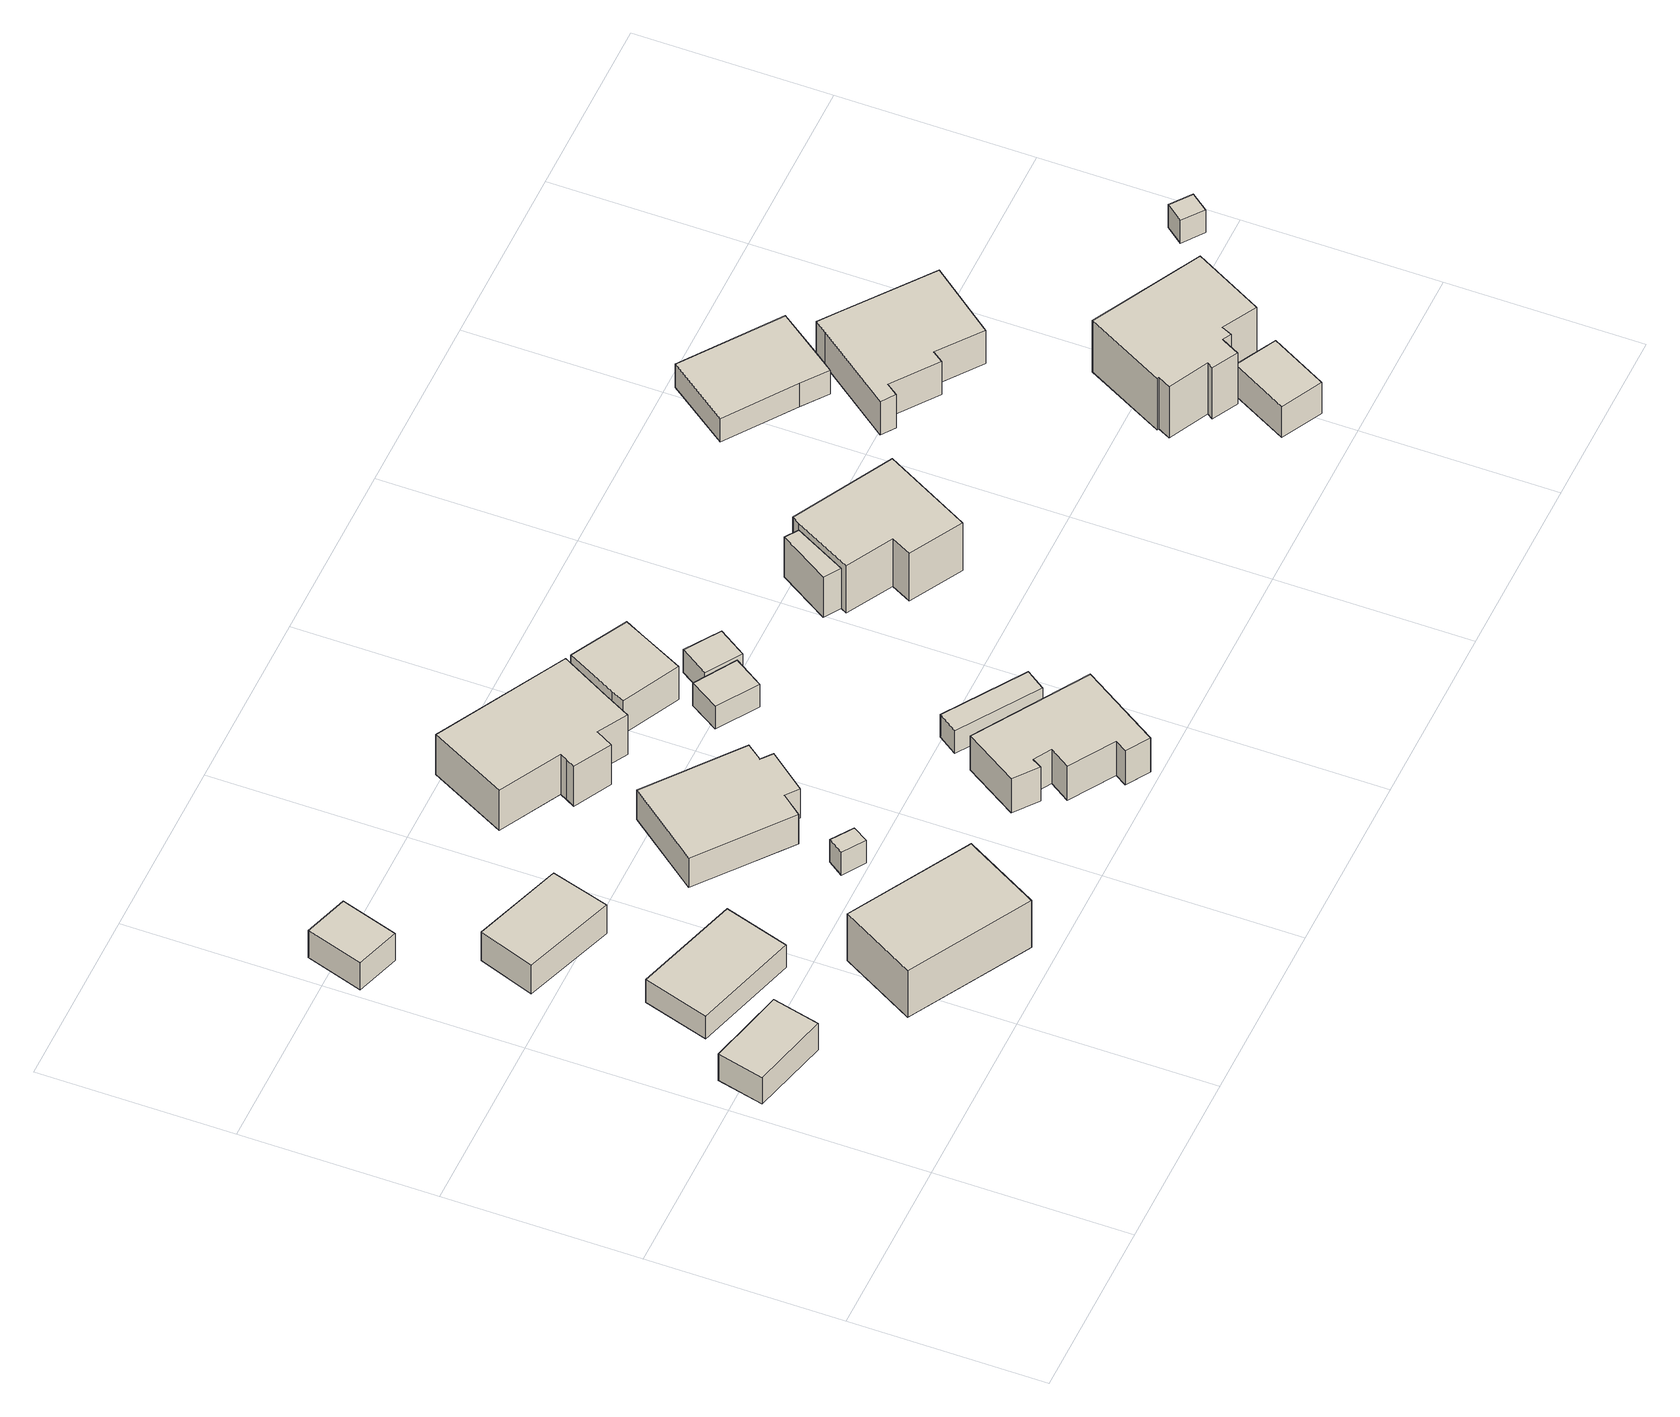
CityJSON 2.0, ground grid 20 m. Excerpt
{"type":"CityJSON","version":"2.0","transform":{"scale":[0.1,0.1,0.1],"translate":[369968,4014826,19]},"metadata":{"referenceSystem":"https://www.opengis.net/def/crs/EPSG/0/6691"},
"CityObjects":{
"building1":{"type":"Building","attributes":{"枝番":1,"利根川水系渡良瀬川洪水浸水想定区域（計画規模）.規模":"L1","利根川水系渡良瀬川洪水浸水想定区域（計画規模）.浸水ランク":"2","利根川水系渡良瀬川洪水浸水想定区域（計画規模）.浸水深":2.12,"利根川水系渡良瀬川洪水浸水想定区域（計画規模）.継続時間":11,"利根川水系渡良瀬川洪水浸水想定区域（想定最大規模）.規模":"L2","利根川水系渡良瀬川洪水浸水想定区域（想定最大規模）.浸水ランク":"3","利根川水系渡良瀬川洪水浸水想定区域（想定最大規模）.浸水深":3.5,"利根川水系渡良瀬川洪水浸水想定区域（想定最大規模）.継続時間":30.8,"利根川水系矢場川洪水浸水想定区域（想定最大規模）.規模":"L2","利根川水系矢場川洪水浸水想定区域（想定最大規模）.浸水ランク":"2","利根川水系矢場川洪水浸水想定区域（想定最大規模）.浸水深":1.08,"利根川水系矢場川洪水浸水想定区域（想定最大規模）.継続時間":14.6,"利根川水系多々良川洪水浸水想定区域（計画規模）.規模":"L1","利根川水系多々良川洪水浸水想定区域（計画規模）.浸水ランク":"1","利根川水系多々良川洪水浸水想定区域（計画規模）.浸水深":0.43,"利根川水系多々良川洪水浸水想定区域（計画規模）.継続時間":2.1,"利根川水系多々良川洪水浸水想定区域（想定最大規模）.規模":"L2","利根川水系多々良川洪水浸水想定区域（想定最大規模）.浸水ランク":"2","利根川水系多々良川洪水浸水想定区域（想定最大規模）.浸水深":0.89,"利根川水系多々良川洪水浸水想定区域（想定最大規模）.継続時間":12.3,"利根川水系利根川洪水浸水想定区域（想定最大規模）.規模":"L2","利根川水系利根川洪水浸水想定区域（想定最大規模）.浸水ランク":"2","利根川水系利根川洪水浸水想定区域（想定最大規模）.浸水深":1.54,"usage":"411","measuredHeight":3.9,"BuildingDetails.prefecture":"10","BuildingDetails.city":"10207","BuildingDetails.surveyYear":2016},"geometry":[{"type":"Solid","lod":"1","boundaries":[[[[0,1,2,3]],[[2,4,5,3]],[[1,6,4,2]],[[0,7,6,1]],[[3,5,7,0]],[[4,6,7,5]]]]}]},
"building2":{"type":"Building","attributes":{"枝番":1,"利根川水系渡良瀬川洪水浸水想定区域（計画規模）.規模":"L1","利根川水系渡良瀬川洪水浸水想定区域（計画規模）.浸水ランク":"2","利根川水系渡良瀬川洪水浸水想定区域（計画規模）.浸水深":2.42,"利根川水系渡良瀬川洪水浸水想定区域（計画規模）.継続時間":11.6,"利根川水系渡良瀬川洪水浸水想定区域（想定最大規模）.規模":"L2","利根川水系渡良瀬川洪水浸水想定区域（想定最大規模）.浸水ランク":"3","利根川水系渡良瀬川洪水浸水想定区域（想定最大規模）.浸水深":3.35,"利根川水系渡良瀬川洪水浸水想定区域（想定最大規模）.継続時間":31.5,"利根川水系矢場川洪水浸水想定区域（想定最大規模）.規模":"L2","利根川水系矢場川洪水浸水想定区域（想定最大規模）.浸水ランク":"2","利根川水系矢場川洪水浸水想定区域（想定最大規模）.浸水深":0.78,"利根川水系矢場川洪水浸水想定区域（想定最大規模）.継続時間":15.4,"利根川水系多々良川洪水浸水想定区域（計画規模）.規模":"L1","利根川水系多々良川洪水浸水想定区域（計画規模）.浸水ランク":"1","利根川水系多々良川洪水浸水想定区域（計画規模）.浸水深":0.12,"利根川水系多々良川洪水浸水想定区域（計画規模）.継続時間":3.5,"利根川水系多々良川洪水浸水想定区域（想定最大規模）.規模":"L2","利根川水系多々良川洪水浸水想定区域（想定最大規模）.浸水ランク":"2","利根川水系多々良川洪水浸水想定区域（想定最大規模）.浸水深":0.58,"利根川水系多々良川洪水浸水想定区域（想定最大規模）.継続時間":13.3,"利根川水系利根川洪水浸水想定区域（想定最大規模）.規模":"L2","利根川水系利根川洪水浸水想定区域（想定最大規模）.浸水ランク":"2","利根川水系利根川洪水浸水想定区域（想定最大規模）.浸水深":1.14,"measuredHeight":3.8,"BuildingDetails.prefecture":"10","BuildingDetails.city":"10207"},"geometry":[{"type":"Solid","lod":"1","boundaries":[[[[8,9,10,11]],[[10,12,13,11]],[[9,14,12,10]],[[8,15,14,9]],[[11,13,15,8]],[[12,14,15,13]]]]}]},
"building3":{"type":"Building","attributes":{"枝番":1,"利根川水系渡良瀬川洪水浸水想定区域（計画規模）.規模":"L1","利根川水系渡良瀬川洪水浸水想定区域（計画規模）.浸水ランク":"2","利根川水系渡良瀬川洪水浸水想定区域（計画規模）.浸水深":2.16,"利根川水系渡良瀬川洪水浸水想定区域（計画規模）.継続時間":10,"利根川水系渡良瀬川洪水浸水想定区域（想定最大規模）.規模":"L2","利根川水系渡良瀬川洪水浸水想定区域（想定最大規模）.浸水ランク":"3","利根川水系渡良瀬川洪水浸水想定区域（想定最大規模）.浸水深":3.33,"利根川水系渡良瀬川洪水浸水想定区域（想定最大規模）.継続時間":28.5,"利根川水系矢場川洪水浸水想定区域（想定最大規模）.規模":"L2","利根川水系矢場川洪水浸水想定区域（想定最大規模）.浸水ランク":"2","利根川水系矢場川洪水浸水想定区域（想定最大規模）.浸水深":0.88,"利根川水系矢場川洪水浸水想定区域（想定最大規模）.継続時間":12.6,"利根川水系多々良川洪水浸水想定区域（計画規模）.規模":"L1","利根川水系多々良川洪水浸水想定区域（計画規模）.浸水ランク":"1","利根川水系多々良川洪水浸水想定区域（計画規模）.浸水深":0.23,"利根川水系多々良川洪水浸水想定区域（想定最大規模）.規模":"L2","利根川水系多々良川洪水浸水想定区域（想定最大規模）.浸水ランク":"2","利根川水系多々良川洪水浸水想定区域（想定最大規模）.浸水深":0.69,"利根川水系多々良川洪水浸水想定区域（想定最大規模）.継続時間":9.6,"利根川水系利根川洪水浸水想定区域（想定最大規模）.規模":"L2","利根川水系利根川洪水浸水想定区域（想定最大規模）.浸水ランク":"2","利根川水系利根川洪水浸水想定区域（想定最大規模）.浸水深":1.54,"BuildingDetails.prefecture":"10","BuildingDetails.city":"10207"},"geometry":[{"type":"Solid","lod":"1","boundaries":[[[[16,17,18,19]],[[18,20,21,19]],[[17,22,20,18]],[[16,23,22,17]],[[19,21,23,16]],[[20,22,23,21]]]]}]},
"building4":{"type":"Building","attributes":{"枝番":1,"利根川水系渡良瀬川洪水浸水想定区域（計画規模）.規模":"L1","利根川水系渡良瀬川洪水浸水想定区域（計画規模）.浸水ランク":"2","利根川水系渡良瀬川洪水浸水想定区域（計画規模）.浸水深":2.66,"利根川水系渡良瀬川洪水浸水想定区域（計画規模）.継続時間":11.6,"利根川水系渡良瀬川洪水浸水想定区域（想定最大規模）.規模":"L2","利根川水系渡良瀬川洪水浸水想定区域（想定最大規模）.浸水ランク":"3","利根川水系渡良瀬川洪水浸水想定区域（想定最大規模）.浸水深":3.68,"利根川水系渡良瀬川洪水浸水想定区域（想定最大規模）.継続時間":31.5,"利根川水系矢場川洪水浸水想定区域（想定最大規模）.規模":"L2","利根川水系矢場川洪水浸水想定区域（想定最大規模）.浸水ランク":"2","利根川水系矢場川洪水浸水想定区域（想定最大規模）.浸水深":1.17,"利根川水系矢場川洪水浸水想定区域（想定最大規模）.継続時間":15.4,"利根川水系多々良川洪水浸水想定区域（計画規模）.規模":"L1","利根川水系多々良川洪水浸水想定区域（計画規模）.浸水ランク":"2","利根川水系多々良川洪水浸水想定区域（計画規模）.浸水深":0.53,"利根川水系多々良川洪水浸水想定区域（計画規模）.継続時間":3.5,"利根川水系多々良川洪水浸水想定区域（想定最大規模）.規模":"L2","利根川水系多々良川洪水浸水想定区域（想定最大規模）.浸水ランク":"2","利根川水系多々良川洪水浸水想定区域（想定最大規模）.浸水深":0.99,"利根川水系多々良川洪水浸水想定区域（想定最大規模）.継続時間":13.3,"利根川水系利根川洪水浸水想定区域（想定最大規模）.規模":"L2","利根川水系利根川洪水浸水想定区域（想定最大規模）.浸水ランク":"2","利根川水系利根川洪水浸水想定区域（想定最大規模）.浸水深":1.84,"usage":"411","measuredHeight":4.3,"BuildingDetails.prefecture":"10","BuildingDetails.city":"10207","BuildingDetails.surveyYear":2016},"geometry":[{"type":"Solid","lod":"1","boundaries":[[[[24,25,26,27]],[[26,28,29,27]],[[25,30,28,26]],[[24,31,30,25]],[[27,29,31,24]],[[28,30,31,29]]]]}]},
"building5":{"type":"Building","attributes":{"枝番":1,"利根川水系渡良瀬川洪水浸水想定区域（計画規模）.規模":"L1","利根川水系渡良瀬川洪水浸水想定区域（計画規模）.浸水ランク":"2","利根川水系渡良瀬川洪水浸水想定区域（計画規模）.浸水深":2.02,"利根川水系渡良瀬川洪水浸水想定区域（計画規模）.継続時間":13.7,"利根川水系渡良瀬川洪水浸水想定区域（想定最大規模）.規模":"L2","利根川水系渡良瀬川洪水浸水想定区域（想定最大規模）.浸水ランク":"3","利根川水系渡良瀬川洪水浸水想定区域（想定最大規模）.浸水深":3.3,"利根川水系渡良瀬川洪水浸水想定区域（想定最大規模）.継続時間":34.9,"利根川水系矢場川洪水浸水想定区域（想定最大規模）.規模":"L2","利根川水系矢場川洪水浸水想定区域（想定最大規模）.浸水ランク":"2","利根川水系矢場川洪水浸水想定区域（想定最大規模）.浸水深":0.88,"利根川水系矢場川洪水浸水想定区域（想定最大規模）.継続時間":18.6,"利根川水系多々良川洪水浸水想定区域（計画規模）.規模":"L1","利根川水系多々良川洪水浸水想定区域（計画規模）.浸水ランク":"1","利根川水系多々良川洪水浸水想定区域（計画規模）.浸水深":0.23,"利根川水系多々良川洪水浸水想定区域（計画規模）.継続時間":7,"利根川水系多々良川洪水浸水想定区域（想定最大規模）.規模":"L2","利根川水系多々良川洪水浸水想定区域（想定最大規模）.浸水ランク":"2","利根川水系多々良川洪水浸水想定区域（想定最大規模）.浸水深":0.69,"利根川水系多々良川洪水浸水想定区域（想定最大規模）.継続時間":17,"利根川水系利根川洪水浸水想定区域（想定最大規模）.規模":"L2","利根川水系利根川洪水浸水想定区域（想定最大規模）.浸水ランク":"2","利根川水系利根川洪水浸水想定区域（想定最大規模）.浸水深":1.64,"usage":"411","measuredHeight":7.3,"BuildingDetails.prefecture":"10","BuildingDetails.city":"10207","BuildingDetails.surveyYear":2016},"geometry":[{"type":"Solid","lod":"1","boundaries":[[[[32,33,34,35]],[[34,36,37,35]],[[33,38,36,34]],[[32,39,38,33]],[[35,37,39,32]],[[36,38,39,37]]]]}]},
"building6":{"type":"Building","attributes":{"枝番":1,"利根川水系渡良瀬川洪水浸水想定区域（計画規模）.規模":"L1","利根川水系渡良瀬川洪水浸水想定区域（計画規模）.浸水ランク":"2","利根川水系渡良瀬川洪水浸水想定区域（計画規模）.浸水深":2.58,"利根川水系渡良瀬川洪水浸水想定区域（計画規模）.継続時間":11.9,"利根川水系渡良瀬川洪水浸水想定区域（想定最大規模）.規模":"L2","利根川水系渡良瀬川洪水浸水想定区域（想定最大規模）.浸水ランク":"3","利根川水系渡良瀬川洪水浸水想定区域（想定最大規模）.浸水深":3.71,"利根川水系渡良瀬川洪水浸水想定区域（想定最大規模）.継続時間":32.1,"利根川水系矢場川洪水浸水想定区域（想定最大規模）.規模":"L2","利根川水系矢場川洪水浸水想定区域（想定最大規模）.浸水ランク":"2","利根川水系矢場川洪水浸水想定区域（想定最大規模）.浸水深":1.28,"利根川水系矢場川洪水浸水想定区域（想定最大規模）.継続時間":16,"利根川水系多々良川洪水浸水想定区域（計画規模）.規模":"L1","利根川水系多々良川洪水浸水想定区域（計画規模）.浸水ランク":"2","利根川水系多々良川洪水浸水想定区域（計画規模）.浸水深":0.63,"利根川水系多々良川洪水浸水想定区域（計画規模）.継続時間":4.3,"利根川水系多々良川洪水浸水想定区域（想定最大規模）.規模":"L2","利根川水系多々良川洪水浸水想定区域（想定最大規模）.浸水ランク":"2","利根川水系多々良川洪水浸水想定区域（想定最大規模）.浸水深":1.09,"利根川水系多々良川洪水浸水想定区域（想定最大規模）.継続時間":14,"利根川水系利根川洪水浸水想定区域（想定最大規模）.規模":"L2","利根川水系利根川洪水浸水想定区域（想定最大規模）.浸水ランク":"2","利根川水系利根川洪水浸水想定区域（想定最大規模）.浸水深":1.74,"BuildingDetails.prefecture":"10","BuildingDetails.city":"10207"},"geometry":[{"type":"Solid","lod":"1","boundaries":[[[[40,41,42,43]],[[42,44,45,43]],[[41,46,44,42]],[[40,47,46,41]],[[43,45,47,40]],[[44,46,47,45]]]]}]},
"building7":{"type":"Building","attributes":{"枝番":1,"利根川水系渡良瀬川洪水浸水想定区域（計画規模）.規模":"L1","利根川水系渡良瀬川洪水浸水想定区域（計画規模）.浸水ランク":"2","利根川水系渡良瀬川洪水浸水想定区域（計画規模）.浸水深":2.47,"利根川水系渡良瀬川洪水浸水想定区域（計画規模）.継続時間":11.9,"利根川水系渡良瀬川洪水浸水想定区域（想定最大規模）.規模":"L2","利根川水系渡良瀬川洪水浸水想定区域（想定最大規模）.浸水ランク":"3","利根川水系渡良瀬川洪水浸水想定区域（想定最大規模）.浸水深":3.54,"利根川水系渡良瀬川洪水浸水想定区域（想定最大規模）.継続時間":32.1,"利根川水系矢場川洪水浸水想定区域（想定最大規模）.規模":"L2","利根川水系矢場川洪水浸水想定区域（想定最大規模）.浸水ランク":"2","利根川水系矢場川洪水浸水想定区域（想定最大規模）.浸水深":1.08,"利根川水系矢場川洪水浸水想定区域（想定最大規模）.継続時間":16,"利根川水系多々良川洪水浸水想定区域（計画規模）.規模":"L1","利根川水系多々良川洪水浸水想定区域（計画規模）.浸水ランク":"1","利根川水系多々良川洪水浸水想定区域（計画規模）.浸水深":0.42,"利根川水系多々良川洪水浸水想定区域（計画規模）.継続時間":4.3,"利根川水系多々良川洪水浸水想定区域（想定最大規模）.規模":"L2","利根川水系多々良川洪水浸水想定区域（想定最大規模）.浸水ランク":"2","利根川水系多々良川洪水浸水想定区域（想定最大規模）.浸水深":0.89,"利根川水系多々良川洪水浸水想定区域（想定最大規模）.継続時間":14,"利根川水系利根川洪水浸水想定区域（想定最大規模）.規模":"L2","利根川水系利根川洪水浸水想定区域（想定最大規模）.浸水ランク":"2","利根川水系利根川洪水浸水想定区域（想定最大規模）.浸水深":1.74,"usage":"411","measuredHeight":4.6,"BuildingDetails.prefecture":"10","BuildingDetails.city":"10207","BuildingDetails.surveyYear":2016},"geometry":[{"type":"Solid","lod":"1","boundaries":[[[[48,49,50,51,52,53,54,55]],[[54,56,57,55]],[[53,58,56,54]],[[52,59,58,53]],[[51,60,59,52]],[[50,61,60,51]],[[49,62,61,50]],[[48,63,62,49]],[[55,57,63,48]],[[56,58,59,60,61,62,63,57]]]]}]},
"building8":{"type":"Building","attributes":{"枝番":1,"利根川水系渡良瀬川洪水浸水想定区域（計画規模）.規模":"L1","利根川水系渡良瀬川洪水浸水想定区域（計画規模）.浸水ランク":"2","利根川水系渡良瀬川洪水浸水想定区域（計画規模）.浸水深":2.47,"利根川水系渡良瀬川洪水浸水想定区域（計画規模）.継続時間":11,"利根川水系渡良瀬川洪水浸水想定区域（想定最大規模）.規模":"L2","利根川水系渡良瀬川洪水浸水想定区域（想定最大規模）.浸水ランク":"3","利根川水系渡良瀬川洪水浸水想定区域（想定最大規模）.浸水深":3.49,"利根川水系渡良瀬川洪水浸水想定区域（想定最大規模）.継続時間":30.7,"利根川水系矢場川洪水浸水想定区域（想定最大規模）.規模":"L2","利根川水系矢場川洪水浸水想定区域（想定最大規模）.浸水ランク":"2","利根川水系矢場川洪水浸水想定区域（想定最大規模）.浸水深":0.98,"利根川水系矢場川洪水浸水想定区域（想定最大規模）.継続時間":14.3,"利根川水系多々良川洪水浸水想定区域（計画規模）.規模":"L1","利根川水系多々良川洪水浸水想定区域（計画規模）.浸水ランク":"1","利根川水系多々良川洪水浸水想定区域（計画規模）.浸水深":0.32,"利根川水系多々良川洪水浸水想定区域（計画規模）.継続時間":1.6,"利根川水系多々良川洪水浸水想定区域（想定最大規模）.規模":"L2","利根川水系多々良川洪水浸水想定区域（想定最大規模）.浸水ランク":"2","利根川水系多々良川洪水浸水想定区域（想定最大規模）.浸水深":0.79,"利根川水系多々良川洪水浸水想定区域（想定最大規模）.継続時間":12,"利根川水系利根川洪水浸水想定区域（想定最大規模）.規模":"L2","利根川水系利根川洪水浸水想定区域（想定最大規模）.浸水ランク":"2","利根川水系利根川洪水浸水想定区域（想定最大規模）.浸水深":1.44,"usage":"411","measuredHeight":7.9,"BuildingDetails.prefecture":"10","BuildingDetails.city":"10207","BuildingDetails.surveyYear":2016},"geometry":[{"type":"Solid","lod":"1","boundaries":[[[[64,65,66,67,68,69,70,71,72,73]],[[72,74,75,73]],[[71,76,74,72]],[[70,77,76,71]],[[69,78,77,70]],[[68,79,78,69]],[[67,80,79,68]],[[66,81,80,67]],[[65,82,81,66]],[[64,83,82,65]],[[73,75,83,64]],[[74,76,77,78,79,80,81,82,83,75]]]]}]},
"building9":{"type":"Building","attributes":{"枝番":1,"利根川水系渡良瀬川洪水浸水想定区域（計画規模）.規模":"L1","利根川水系渡良瀬川洪水浸水想定区域（計画規模）.浸水ランク":"2","利根川水系渡良瀬川洪水浸水想定区域（計画規模）.浸水深":2.37,"利根川水系渡良瀬川洪水浸水想定区域（計画規模）.継続時間":11.9,"利根川水系渡良瀬川洪水浸水想定区域（想定最大規模）.規模":"L2","利根川水系渡良瀬川洪水浸水想定区域（想定最大規模）.浸水ランク":"3","利根川水系渡良瀬川洪水浸水想定区域（想定最大規模）.浸水深":3.5,"利根川水系渡良瀬川洪水浸水想定区域（想定最大規模）.継続時間":32.1,"利根川水系矢場川洪水浸水想定区域（想定最大規模）.規模":"L2","利根川水系矢場川洪水浸水想定区域（想定最大規模）.浸水ランク":"2","利根川水系矢場川洪水浸水想定区域（想定最大規模）.浸水深":1.08,"利根川水系矢場川洪水浸水想定区域（想定最大規模）.継続時間":16,"利根川水系多々良川洪水浸水想定区域（計画規模）.規模":"L1","利根川水系多々良川洪水浸水想定区域（計画規模）.浸水ランク":"1","利根川水系多々良川洪水浸水想定区域（計画規模）.浸水深":0.42,"利根川水系多々良川洪水浸水想定区域（計画規模）.継続時間":4.3,"利根川水系多々良川洪水浸水想定区域（想定最大規模）.規模":"L2","利根川水系多々良川洪水浸水想定区域（想定最大規模）.浸水ランク":"2","利根川水系多々良川洪水浸水想定区域（想定最大規模）.浸水深":0.89,"利根川水系多々良川洪水浸水想定区域（想定最大規模）.継続時間":14,"利根川水系利根川洪水浸水想定区域（想定最大規模）.規模":"L2","利根川水系利根川洪水浸水想定区域（想定最大規模）.浸水ランク":"2","利根川水系利根川洪水浸水想定区域（想定最大規模）.浸水深":1.64,"usage":"411","measuredHeight":6.5,"BuildingDetails.prefecture":"10","BuildingDetails.city":"10207","BuildingDetails.surveyYear":2016},"geometry":[{"type":"Solid","lod":"1","boundaries":[[[[84,85,86,87,88,89,90,91,92,93]],[[92,94,95,93]],[[91,96,94,92]],[[90,97,96,91]],[[89,98,97,90]],[[88,99,98,89]],[[87,100,99,88]],[[86,101,100,87]],[[85,102,101,86]],[[84,103,102,85]],[[93,95,103,84]],[[94,96,97,98,99,100,101,102,103,95]]]]}]},
"building10":{"type":"Building","attributes":{"枝番":1,"利根川水系渡良瀬川洪水浸水想定区域（計画規模）.規模":"L1","利根川水系渡良瀬川洪水浸水想定区域（計画規模）.浸水ランク":"2","利根川水系渡良瀬川洪水浸水想定区域（計画規模）.浸水深":2.79,"利根川水系渡良瀬川洪水浸水想定区域（計画規模）.継続時間":15.4,"利根川水系渡良瀬川洪水浸水想定区域（想定最大規模）.規模":"L2","利根川水系渡良瀬川洪水浸水想定区域（想定最大規模）.浸水ランク":"3","利根川水系渡良瀬川洪水浸水想定区域（想定最大規模）.浸水深":3.85,"利根川水系渡良瀬川洪水浸水想定区域（想定最大規模）.継続時間":37.6,"利根川水系矢場川洪水浸水想定区域（想定最大規模）.規模":"L2","利根川水系矢場川洪水浸水想定区域（想定最大規模）.浸水ランク":"2","利根川水系矢場川洪水浸水想定区域（想定最大規模）.浸水深":1.38,"利根川水系矢場川洪水浸水想定区域（想定最大規模）.継続時間":20.8,"利根川水系多々良川洪水浸水想定区域（計画規模）.規模":"L1","利根川水系多々良川洪水浸水想定区域（計画規模）.浸水ランク":"2","利根川水系多々良川洪水浸水想定区域（計画規模）.浸水深":0.72,"利根川水系多々良川洪水浸水想定区域（計画規模）.継続時間":8.6,"利根川水系多々良川洪水浸水想定区域（想定最大規模）.規模":"L2","利根川水系多々良川洪水浸水想定区域（想定最大規模）.浸水ランク":"2","利根川水系多々良川洪水浸水想定区域（想定最大規模）.浸水深":1.18,"利根川水系多々良川洪水浸水想定区域（想定最大規模）.継続時間":19.2,"利根川水系利根川洪水浸水想定区域（想定最大規模）.規模":"L2","利根川水系利根川洪水浸水想定区域（想定最大規模）.浸水ランク":"2","利根川水系利根川洪水浸水想定区域（想定最大規模）.浸水深":1.84,"BuildingDetails.prefecture":"10","BuildingDetails.city":"10207"},"geometry":[{"type":"Solid","lod":"1","boundaries":[[[[104,105,106,107]],[[106,108,109,107]],[[105,110,108,106]],[[104,111,110,105]],[[107,109,111,104]],[[108,110,111,109]]]]}]},
"building11":{"type":"Building","attributes":{"枝番":1,"利根川水系渡良瀬川洪水浸水想定区域（計画規模）.規模":"L1","利根川水系渡良瀬川洪水浸水想定区域（計画規模）.浸水ランク":"2","利根川水系渡良瀬川洪水浸水想定区域（計画規模）.浸水深":2.8,"利根川水系渡良瀬川洪水浸水想定区域（計画規模）.継続時間":11.9,"利根川水系渡良瀬川洪水浸水想定区域（想定最大規模）.規模":"L2","利根川水系渡良瀬川洪水浸水想定区域（想定最大規模）.浸水ランク":"3","利根川水系渡良瀬川洪水浸水想定区域（想定最大規模）.浸水深":3.9,"利根川水系渡良瀬川洪水浸水想定区域（想定最大規模）.継続時間":32.1,"利根川水系矢場川洪水浸水想定区域（想定最大規模）.規模":"L2","利根川水系矢場川洪水浸水想定区域（想定最大規模）.浸水ランク":"2","利根川水系矢場川洪水浸水想定区域（想定最大規模）.浸水深":1.48,"利根川水系矢場川洪水浸水想定区域（想定最大規模）.継続時間":16,"利根川水系多々良川洪水浸水想定区域（計画規模）.規模":"L1","利根川水系多々良川洪水浸水想定区域（計画規模）.浸水ランク":"2","利根川水系多々良川洪水浸水想定区域（計画規模）.浸水深":0.82,"利根川水系多々良川洪水浸水想定区域（計画規模）.継続時間":4.3,"利根川水系多々良川洪水浸水想定区域（想定最大規模）.規模":"L2","利根川水系多々良川洪水浸水想定区域（想定最大規模）.浸水ランク":"2","利根川水系多々良川洪水浸水想定区域（想定最大規模）.浸水深":1.29,"利根川水系多々良川洪水浸水想定区域（想定最大規模）.継続時間":14,"利根川水系利根川洪水浸水想定区域（想定最大規模）.規模":"L2","利根川水系利根川洪水浸水想定区域（想定最大規模）.浸水ランク":"2","利根川水系利根川洪水浸水想定区域（想定最大規模）.浸水深":1.94,"BuildingDetails.prefecture":"10","BuildingDetails.city":"10207"},"geometry":[{"type":"Solid","lod":"1","boundaries":[[[[112,113,114,115]],[[114,116,117,115]],[[113,118,116,114]],[[112,119,118,113]],[[115,117,119,112]],[[116,118,119,117]]]]}]},
"building12":{"type":"Building","attributes":{"枝番":1,"利根川水系渡良瀬川洪水浸水想定区域（計画規模）.規模":"L1","利根川水系渡良瀬川洪水浸水想定区域（計画規模）.浸水ランク":"2","利根川水系渡良瀬川洪水浸水想定区域（計画規模）.浸水深":2.96,"利根川水系渡良瀬川洪水浸水想定区域（計画規模）.継続時間":11.8,"利根川水系渡良瀬川洪水浸水想定区域（想定最大規模）.規模":"L2","利根川水系渡良瀬川洪水浸水想定区域（想定最大規模）.浸水ランク":"3","利根川水系渡良瀬川洪水浸水想定区域（想定最大規模）.浸水深":3.98,"利根川水系渡良瀬川洪水浸水想定区域（想定最大規模）.継続時間":31.9,"利根川水系矢場川洪水浸水想定区域（想定最大規模）.規模":"L2","利根川水系矢場川洪水浸水想定区域（想定最大規模）.浸水ランク":"2","利根川水系矢場川洪水浸水想定区域（想定最大規模）.浸水深":1.48,"利根川水系矢場川洪水浸水想定区域（想定最大規模）.継続時間":15.8,"利根川水系多々良川洪水浸水想定区域（計画規模）.規模":"L1","利根川水系多々良川洪水浸水想定区域（計画規模）.浸水ランク":"2","利根川水系多々良川洪水浸水想定区域（計画規模）.浸水深":0.82,"利根川水系多々良川洪水浸水想定区域（計画規模）.継続時間":4,"利根川水系多々良川洪水浸水想定区域（想定最大規模）.規模":"L2","利根川水系多々良川洪水浸水想定区域（想定最大規模）.浸水ランク":"2","利根川水系多々良川洪水浸水想定区域（想定最大規模）.浸水深":1.29,"利根川水系多々良川洪水浸水想定区域（想定最大規模）.継続時間":13.7,"利根川水系利根川洪水浸水想定区域（想定最大規模）.規模":"L2","利根川水系利根川洪水浸水想定区域（想定最大規模）.浸水ランク":"2","利根川水系利根川洪水浸水想定区域（想定最大規模）.浸水深":1.94,"usage":"411","measuredHeight":5.3,"BuildingDetails.prefecture":"10","BuildingDetails.city":"10207","BuildingDetails.surveyYear":2016},"geometry":[{"type":"Solid","lod":"1","boundaries":[[[[120,121,122,123,124,125]],[[124,126,127,125]],[[123,128,126,124]],[[122,129,128,123]],[[121,130,129,122]],[[120,131,130,121]],[[125,127,131,120]],[[126,128,129,130,131,127]]]]}]},
"building13":{"type":"Building","attributes":{"枝番":1,"利根川水系渡良瀬川洪水浸水想定区域（計画規模）.規模":"L1","利根川水系渡良瀬川洪水浸水想定区域（計画規模）.浸水ランク":"2","利根川水系渡良瀬川洪水浸水想定区域（計画規模）.浸水深":2.82,"利根川水系渡良瀬川洪水浸水想定区域（計画規模）.継続時間":11.8,"利根川水系渡良瀬川洪水浸水想定区域（想定最大規模）.規模":"L2","利根川水系渡良瀬川洪水浸水想定区域（想定最大規模）.浸水ランク":"3","利根川水系渡良瀬川洪水浸水想定区域（想定最大規模）.浸水深":3.86,"利根川水系渡良瀬川洪水浸水想定区域（想定最大規模）.継続時間":31.9,"利根川水系矢場川洪水浸水想定区域（想定最大規模）.規模":"L2","利根川水系矢場川洪水浸水想定区域（想定最大規模）.浸水ランク":"2","利根川水系矢場川洪水浸水想定区域（想定最大規模）.浸水深":1.38,"利根川水系矢場川洪水浸水想定区域（想定最大規模）.継続時間":15.8,"利根川水系多々良川洪水浸水想定区域（計画規模）.規模":"L1","利根川水系多々良川洪水浸水想定区域（計画規模）.浸水ランク":"2","利根川水系多々良川洪水浸水想定区域（計画規模）.浸水深":0.72,"利根川水系多々良川洪水浸水想定区域（計画規模）.継続時間":4,"利根川水系多々良川洪水浸水想定区域（想定最大規模）.規模":"L2","利根川水系多々良川洪水浸水想定区域（想定最大規模）.浸水ランク":"2","利根川水系多々良川洪水浸水想定区域（想定最大規模）.浸水深":1.18,"利根川水系多々良川洪水浸水想定区域（想定最大規模）.継続時間":13.7,"利根川水系利根川洪水浸水想定区域（想定最大規模）.規模":"L2","利根川水系利根川洪水浸水想定区域（想定最大規模）.浸水ランク":"2","利根川水系利根川洪水浸水想定区域（想定最大規模）.浸水深":1.84,"BuildingDetails.prefecture":"10","BuildingDetails.city":"10207"},"geometry":[{"type":"Solid","lod":"1","boundaries":[[[[132,133,134,135]],[[134,136,137,135]],[[133,138,136,134]],[[132,139,138,133]],[[135,137,139,132]],[[136,138,139,137]]]]}]},
"building14":{"type":"Building","attributes":{"枝番":1,"利根川水系渡良瀬川洪水浸水想定区域（計画規模）.規模":"L1","利根川水系渡良瀬川洪水浸水想定区域（計画規模）.浸水ランク":"2","利根川水系渡良瀬川洪水浸水想定区域（計画規模）.浸水深":2.71,"利根川水系渡良瀬川洪水浸水想定区域（計画規模）.継続時間":15.4,"利根川水系渡良瀬川洪水浸水想定区域（想定最大規模）.規模":"L2","利根川水系渡良瀬川洪水浸水想定区域（想定最大規模）.浸水ランク":"3","利根川水系渡良瀬川洪水浸水想定区域（想定最大規模）.浸水深":3.75,"利根川水系渡良瀬川洪水浸水想定区域（想定最大規模）.継続時間":37.6,"利根川水系矢場川洪水浸水想定区域（想定最大規模）.規模":"L2","利根川水系矢場川洪水浸水想定区域（想定最大規模）.浸水ランク":"2","利根川水系矢場川洪水浸水想定区域（想定最大規模）.浸水深":1.28,"利根川水系矢場川洪水浸水想定区域（想定最大規模）.継続時間":20.8,"利根川水系多々良川洪水浸水想定区域（計画規模）.規模":"L1","利根川水系多々良川洪水浸水想定区域（計画規模）.浸水ランク":"2","利根川水系多々良川洪水浸水想定区域（計画規模）.浸水深":0.62,"利根川水系多々良川洪水浸水想定区域（計画規模）.継続時間":8.6,"利根川水系多々良川洪水浸水想定区域（想定最大規模）.規模":"L2","利根川水系多々良川洪水浸水想定区域（想定最大規模）.浸水ランク":"2","利根川水系多々良川洪水浸水想定区域（想定最大規模）.浸水深":1.09,"利根川水系多々良川洪水浸水想定区域（想定最大規模）.継続時間":19.2,"利根川水系利根川洪水浸水想定区域（想定最大規模）.規模":"L2","利根川水系利根川洪水浸水想定区域（想定最大規模）.浸水ランク":"2","利根川水系利根川洪水浸水想定区域（想定最大規模）.浸水深":1.74,"measuredHeight":6.2,"BuildingDetails.prefecture":"10","BuildingDetails.city":"10207"},"geometry":[{"type":"Solid","lod":"1","boundaries":[[[[140,141,142,143]],[[142,144,145,143]],[[141,146,144,142]],[[140,147,146,141]],[[143,145,147,140]],[[144,146,147,145]]]]}]},
"building15":{"type":"Building","attributes":{"枝番":1,"利根川水系渡良瀬川洪水浸水想定区域（計画規模）.規模":"L1","利根川水系渡良瀬川洪水浸水想定区域（計画規模）.浸水ランク":"2","利根川水系渡良瀬川洪水浸水想定区域（計画規模）.浸水深":2.6,"利根川水系渡良瀬川洪水浸水想定区域（計画規模）.継続時間":15.4,"利根川水系渡良瀬川洪水浸水想定区域（想定最大規模）.規模":"L2","利根川水系渡良瀬川洪水浸水想定区域（想定最大規模）.浸水ランク":"3","利根川水系渡良瀬川洪水浸水想定区域（想定最大規模）.浸水深":3.64,"利根川水系渡良瀬川洪水浸水想定区域（想定最大規模）.継続時間":37.6,"利根川水系矢場川洪水浸水想定区域（想定最大規模）.規模":"L2","利根川水系矢場川洪水浸水想定区域（想定最大規模）.浸水ランク":"2","利根川水系矢場川洪水浸水想定区域（想定最大規模）.浸水深":1.17,"利根川水系矢場川洪水浸水想定区域（想定最大規模）.継続時間":20.8,"利根川水系多々良川洪水浸水想定区域（計画規模）.規模":"L1","利根川水系多々良川洪水浸水想定区域（計画規模）.浸水ランク":"2","利根川水系多々良川洪水浸水想定区域（計画規模）.浸水深":0.52,"利根川水系多々良川洪水浸水想定区域（計画規模）.継続時間":8.6,"利根川水系多々良川洪水浸水想定区域（想定最大規模）.規模":"L2","利根川水系多々良川洪水浸水想定区域（想定最大規模）.浸水ランク":"2","利根川水系多々良川洪水浸水想定区域（想定最大規模）.浸水深":0.99,"利根川水系多々良川洪水浸水想定区域（想定最大規模）.継続時間":19.2,"利根川水系利根川洪水浸水想定区域（想定最大規模）.規模":"L2","利根川水系利根川洪水浸水想定区域（想定最大規模）.浸水ランク":"2","利根川水系利根川洪水浸水想定区域（想定最大規模）.浸水深":1.64,"usage":"411","measuredHeight":7.1,"BuildingDetails.prefecture":"10","BuildingDetails.city":"10207","BuildingDetails.surveyYear":2016},"geometry":[{"type":"Solid","lod":"1","boundaries":[[[[148,149,150,151,152,153,154]],[[153,155,156,154]],[[152,157,155,153]],[[151,158,157,152]],[[150,159,158,151]],[[149,160,159,150]],[[148,161,160,149]],[[154,156,161,148]],[[155,157,158,159,160,161,156]]]]}]},
"building16":{"type":"Building","attributes":{"枝番":1,"利根川水系渡良瀬川洪水浸水想定区域（計画規模）.規模":"L1","利根川水系渡良瀬川洪水浸水想定区域（計画規模）.浸水ランク":"2","利根川水系渡良瀬川洪水浸水想定区域（計画規模）.浸水深":2.61,"利根川水系渡良瀬川洪水浸水想定区域（計画規模）.継続時間":5.7,"利根川水系渡良瀬川洪水浸水想定区域（想定最大規模）.規模":"L2","利根川水系渡良瀬川洪水浸水想定区域（想定最大規模）.浸水ランク":"3","利根川水系渡良瀬川洪水浸水想定区域（想定最大規模）.浸水深":3.64,"利根川水系渡良瀬川洪水浸水想定区域（想定最大規模）.継続時間":14.8,"利根川水系矢場川洪水浸水想定区域（想定最大規模）.規模":"L2","利根川水系矢場川洪水浸水想定区域（想定最大規模）.浸水ランク":"2","利根川水系矢場川洪水浸水想定区域（想定最大規模）.浸水深":1.08,"利根川水系多々良川洪水浸水想定区域（計画規模）.規模":"L1","利根川水系多々良川洪水浸水想定区域（計画規模）.浸水ランク":"1","利根川水系多々良川洪水浸水想定区域（計画規模）.浸水深":0.43,"利根川水系多々良川洪水浸水想定区域（想定最大規模）.規模":"L2","利根川水系多々良川洪水浸水想定区域（想定最大規模）.浸水ランク":"2","利根川水系多々良川洪水浸水想定区域（想定最大規模）.浸水深":0.89,"利根川水系利根川洪水浸水想定区域（想定最大規模）.規模":"L2","利根川水系利根川洪水浸水想定区域（想定最大規模）.浸水ランク":"2","利根川水系利根川洪水浸水想定区域（想定最大規模）.浸水深":1.64,"measuredHeight":3.8,"BuildingDetails.prefecture":"10","BuildingDetails.city":"10207"},"geometry":[{"type":"Solid","lod":"1","boundaries":[[[[162,163,164,165,166,167]],[[166,168,169,167]],[[165,170,168,166]],[[164,171,170,165]],[[163,172,171,164]],[[162,173,172,163]],[[167,169,173,162]],[[168,170,171,172,173,169]]]]}]},
"building17":{"type":"Building","attributes":{"枝番":1,"利根川水系渡良瀬川洪水浸水想定区域（計画規模）.規模":"L1","利根川水系渡良瀬川洪水浸水想定区域（計画規模）.浸水ランク":"2","利根川水系渡良瀬川洪水浸水想定区域（計画規模）.浸水深":2.65,"利根川水系渡良瀬川洪水浸水想定区域（計画規模）.継続時間":6.4,"利根川水系渡良瀬川洪水浸水想定区域（想定最大規模）.規模":"L2","利根川水系渡良瀬川洪水浸水想定区域（想定最大規模）.浸水ランク":"3","利根川水系渡良瀬川洪水浸水想定区域（想定最大規模）.浸水深":3.69,"利根川水系渡良瀬川洪水浸水想定区域（想定最大規模）.継続時間":16.6,"利根川水系矢場川洪水浸水想定区域（想定最大規模）.規模":"L2","利根川水系矢場川洪水浸水想定区域（想定最大規模）.浸水ランク":"2","利根川水系矢場川洪水浸水想定区域（想定最大規模）.浸水深":1.28,"利根川水系多々良川洪水浸水想定区域（計画規模）.規模":"L1","利根川水系多々良川洪水浸水想定区域（計画規模）.浸水ランク":"2","利根川水系多々良川洪水浸水想定区域（計画規模）.浸水深":0.92,"利根川水系多々良川洪水浸水想定区域（計画規模）.継続時間":4.6,"利根川水系多々良川洪水浸水想定区域（想定最大規模）.規模":"L2","利根川水系多々良川洪水浸水想定区域（想定最大規模）.浸水ランク":"2","利根川水系多々良川洪水浸水想定区域（想定最大規模）.浸水深":1.09,"利根川水系利根川洪水浸水想定区域（想定最大規模）.規模":"L2","利根川水系利根川洪水浸水想定区域（想定最大規模）.浸水ランク":"2","利根川水系利根川洪水浸水想定区域（想定最大規模）.浸水深":1.74,"usage":"411","measuredHeight":4.3,"BuildingDetails.prefecture":"10","BuildingDetails.city":"10207","BuildingDetails.surveyYear":2016},"geometry":[{"type":"Solid","lod":"1","boundaries":[[[[174,175,176,177]],[[176,178,179,177]],[[175,180,178,176]],[[174,181,180,175]],[[177,179,181,174]],[[178,180,181,179]]]]}]},
"building18":{"type":"Building","attributes":{"枝番":1,"利根川水系渡良瀬川洪水浸水想定区域（計画規模）.規模":"L1","利根川水系渡良瀬川洪水浸水想定区域（計画規模）.浸水ランク":"2","利根川水系渡良瀬川洪水浸水想定区域（計画規模）.浸水深":2.29,"利根川水系渡良瀬川洪水浸水想定区域（計画規模）.継続時間":5.7,"利根川水系渡良瀬川洪水浸水想定区域（想定最大規模）.規模":"L2","利根川水系渡良瀬川洪水浸水想定区域（想定最大規模）.浸水ランク":"3","利根川水系渡良瀬川洪水浸水想定区域（想定最大規模）.浸水深":3.33,"利根川水系渡良瀬川洪水浸水想定区域（想定最大規模）.継続時間":14.8,"利根川水系矢場川洪水浸水想定区域（想定最大規模）.規模":"L2","利根川水系矢場川洪水浸水想定区域（想定最大規模）.浸水ランク":"2","利根川水系矢場川洪水浸水想定区域（想定最大規模）.浸水深":0.88,"利根川水系矢場川洪水浸水想定区域（想定最大規模）.継続時間":15.4,"利根川水系多々良川洪水浸水想定区域（計画規模）.規模":"L1","利根川水系多々良川洪水浸水想定区域（計画規模）.浸水ランク":"1","利根川水系多々良川洪水浸水想定区域（計画規模）.浸水深":0.23,"利根川水系多々良川洪水浸水想定区域（計画規模）.継続時間":3.5,"利根川水系多々良川洪水浸水想定区域（想定最大規模）.規模":"L2","利根川水系多々良川洪水浸水想定区域（想定最大規模）.浸水ランク":"2","利根川水系多々良川洪水浸水想定区域（想定最大規模）.浸水深":0.69,"利根川水系多々良川洪水浸水想定区域（想定最大規模）.継続時間":13.3,"利根川水系利根川洪水浸水想定区域（想定最大規模）.規模":"L2","利根川水系利根川洪水浸水想定区域（想定最大規模）.浸水ランク":"2","利根川水系利根川洪水浸水想定区域（想定最大規模）.浸水深":1.34,"usage":"411","measuredHeight":5.2,"BuildingDetails.prefecture":"10","BuildingDetails.city":"10207","BuildingDetails.surveyYear":2016},"geometry":[{"type":"Solid","lod":"1","boundaries":[[[[182,183,184,185,186,187,188,189,190,191]],[[190,192,193,191]],[[189,194,192,190]],[[188,195,194,189]],[[187,196,195,188]],[[186,197,196,187]],[[185,198,197,186]],[[184,199,198,185]],[[183,200,199,184]],[[182,201,200,183]],[[191,193,201,182]],[[192,194,195,196,197,198,199,200,201,193]]]]}]},
"building19":{"type":"Building","attributes":{"枝番":1,"利根川水系渡良瀬川洪水浸水想定区域（計画規模）.規模":"L1","利根川水系渡良瀬川洪水浸水想定区域（計画規模）.浸水ランク":"2","利根川水系渡良瀬川洪水浸水想定区域（計画規模）.浸水深":2.65,"利根川水系渡良瀬川洪水浸水想定区域（計画規模）.継続時間":6.5,"利根川水系渡良瀬川洪水浸水想定区域（想定最大規模）.規模":"L2","利根川水系渡良瀬川洪水浸水想定区域（想定最大規模）.浸水ランク":"3","利根川水系渡良瀬川洪水浸水想定区域（想定最大規模）.浸水深":3.7,"利根川水系渡良瀬川洪水浸水想定区域（想定最大規模）.継続時間":16.9,"利根川水系矢場川洪水浸水想定区域（想定最大規模）.規模":"L2","利根川水系矢場川洪水浸水想定区域（想定最大規模）.浸水ランク":"2","利根川水系矢場川洪水浸水想定区域（想定最大規模）.浸水深":1.28,"利根川水系多々良川洪水浸水想定区域（計画規模）.規模":"L1","利根川水系多々良川洪水浸水想定区域（計画規模）.浸水ランク":"2","利根川水系多々良川洪水浸水想定区域（計画規模）.浸水深":0.52,"利根川水系多々良川洪水浸水想定区域（計画規模）.継続時間":3.5,"利根川水系多々良川洪水浸水想定区域（想定最大規模）.規模":"L2","利根川水系多々良川洪水浸水想定区域（想定最大規模）.浸水ランク":"2","利根川水系多々良川洪水浸水想定区域（想定最大規模）.浸水深":1.09,"利根川水系利根川洪水浸水想定区域（想定最大規模）.規模":"L2","利根川水系利根川洪水浸水想定区域（想定最大規模）.浸水ランク":"2","利根川水系利根川洪水浸水想定区域（想定最大規模）.浸水深":1.74,"usage":"411","measuredHeight":7.6,"BuildingDetails.prefecture":"10","BuildingDetails.city":"10207","BuildingDetails.surveyYear":2016},"geometry":[{"type":"Solid","lod":"1","boundaries":[[[[202,203,204,205,206,207,208,209,210,211,212,213]],[[212,214,215,213]],[[211,216,214,212]],[[210,217,216,211]],[[209,218,217,210]],[[208,219,218,209]],[[207,220,219,208]],[[206,221,220,207]],[[205,222,221,206]],[[204,223,222,205]],[[203,224,223,204]],[[202,225,224,203]],[[213,215,225,202]],[[214,216,217,218,219,220,221,222,223,224,225,215]]]]}]},
"building20":{"type":"Building","attributes":{"枝番":1,"利根川水系渡良瀬川洪水浸水想定区域（計画規模）.規模":"L1","利根川水系渡良瀬川洪水浸水想定区域（計画規模）.浸水ランク":"2","利根川水系渡良瀬川洪水浸水想定区域（計画規模）.浸水深":2.08,"利根川水系渡良瀬川洪水浸水想定区域（計画規模）.継続時間":6.5,"利根川水系渡良瀬川洪水浸水想定区域（想定最大規模）.規模":"L2","利根川水系渡良瀬川洪水浸水想定区域（想定最大規模）.浸水ランク":"3","利根川水系渡良瀬川洪水浸水想定区域（想定最大規模）.浸水深":3.1,"利根川水系渡良瀬川洪水浸水想定区域（想定最大規模）.継続時間":16.9,"利根川水系矢場川洪水浸水想定区域（想定最大規模）.規模":"L2","利根川水系矢場川洪水浸水想定区域（想定最大規模）.浸水ランク":"2","利根川水系矢場川洪水浸水想定区域（想定最大規模）.浸水深":0.68,"利根川水系多々良川洪水浸水想定区域（想定最大規模）.規模":"L2","利根川水系多々良川洪水浸水想定区域（想定最大規模）.浸水ランク":"1","利根川水系多々良川洪水浸水想定区域（想定最大規模）.浸水深":0.49,"利根川水系利根川洪水浸水想定区域（想定最大規模）.規模":"L2","利根川水系利根川洪水浸水想定区域（想定最大規模）.浸水ランク":"2","利根川水系利根川洪水浸水想定区域（想定最大規模）.浸水深":1.14,"BuildingDetails.prefecture":"10","BuildingDetails.city":"10207"},"geometry":[{"type":"Solid","lod":"1","boundaries":[[[[226,227,228,229]],[[228,230,231,229]],[[227,232,230,228]],[[226,233,232,227]],[[229,231,233,226]],[[230,232,233,231]]]]}]}
},
"vertices":[
[17,174,6],[29,222,6],[111,202,6],[99,153,6],[111,202,41],[99,153,41],[29,222,41],[17,174,41],
[4,564,9],[23,623,9],[69,608,9],[50,549,9],[69,608,45],[50,549,45],[23,623,45],[4,564,45],
[71,252,7],[92,320,7],[202,286,7],[181,219,7],[202,286,37],[181,219,37],[92,320,37],[71,252,37],
[62,420,6],[83,478,6],[176,446,6],[158,386,6],[176,446,44],[158,386,44],[83,478,44],[62,420,44],
[170,95,3],[214,173,3],[338,103,3],[294,25,3],[338,103,65],[294,25,65],[214,173,65],[170,95,65],
[308,218,5],[319,234,5],[341,219,5],[331,203,5],[341,219,35],[331,203,35],[319,234,35],[308,218,35],
[240,340,5],[300,416,5],[391,344,5],[379,328,5],[390,319,5],[359,280,5],[346,290,5],[329,269,5],[346,290,44],[329,269,44],[359,280,44],[390,319,44],[379,328,44],[391,344,44],[300,416,44],[240,340,44],
[302,492,5],[239,526,5],[281,606,5],[414,534,5],[386,483,5],[371,455,5],[341,472,5],[331,454,5],[293,475,5],[298,484,5],[293,475,58],[298,484,58],[331,454,58],[341,472,58],[371,455,58],[386,483,58],[414,534,58],[281,606,58],[239,526,58],[302,492,58],
[511,24,5],[519,36,5],[473,65,5],[487,86,5],[469,97,5],[463,87,5],[439,106,5],[474,161,5],[587,90,5],[535,9,5],[587,90,50],[535,9,50],[474,161,50],[439,106,50],[463,87,50],[469,97,50],[487,86,50],[473,65,50],[519,36,50],[511,24,50],
[431,394,5],[450,424,5],[492,398,5],[472,367,5],[492,398,35],[472,367,35],[450,424,35],[431,394,35],
[488,182,4],[502,202,4],[582,149,4],[568,129,4],[582,149,34],[568,129,34],[502,202,34],[488,182,34],
[453,439,4],[394,469,4],[401,483,4],[428,535,4],[486,504,4],[475,482,4],[486,504,48],[475,482,48],[428,535,48],[401,483,48],[394,469,48],[453,439,48],
[466,419,5],[485,448,5],[520,425,5],[501,396,5],[520,425,35],[501,396,35],[485,448,35],[466,419,35],
[613,346,6],[596,357,6],[629,409,6],[642,400,6],[629,409,59],[642,400,59],[596,357,59],[613,346,59],
[647,408,5],[749,353,5],[700,263,5],[646,293,5],[657,314,5],[610,340,5],[642,400,5],[610,340,68],[642,400,68],[657,314,68],[646,293,68],[700,263,68],[749,353,68],[647,408,68],
[854,458,7],[828,478,7],[760,527,7],[807,591,7],[901,522,7],[868,477,7],[901,522,38],[868,477,38],[807,591,38],[760,527,38],[828,478,38],[854,458,38],
[964,60,5],[996,119,5],[1038,97,5],[1006,38,5],[1038,97,46],[1006,38,46],[996,119,46],[964,60,46],
[911,477,6],[997,411,6],[944,343,6],[901,376,6],[893,365,6],[848,399,6],[839,387,6],[825,397,6],[886,477,6],[895,489,6],[886,477,50],[895,489,50],[825,397,50],[839,387,50],[848,399,50],[893,365,50],[901,376,50],[944,343,50],[997,411,50],[911,477,50],
[961,127,5],[965,133,5],[924,154,5],[931,167,5],[929,168,5],[973,250,5],[1085,191,5],[1046,119,5],[1011,138,5],[1006,127,5],[997,132,5],[987,113,5],[997,132,73],[987,113,73],[1006,127,73],[1011,138,73],[1046,119,73],[1085,191,73],[973,250,73],[929,168,73],[931,167,73],[924,154,73],[965,133,73],[961,127,73],
[1146,236,11],[1160,254,11],[1181,238,11],[1167,220,11],[1181,238,41],[1167,220,41],[1160,254,41],[1146,236,41]
]}
